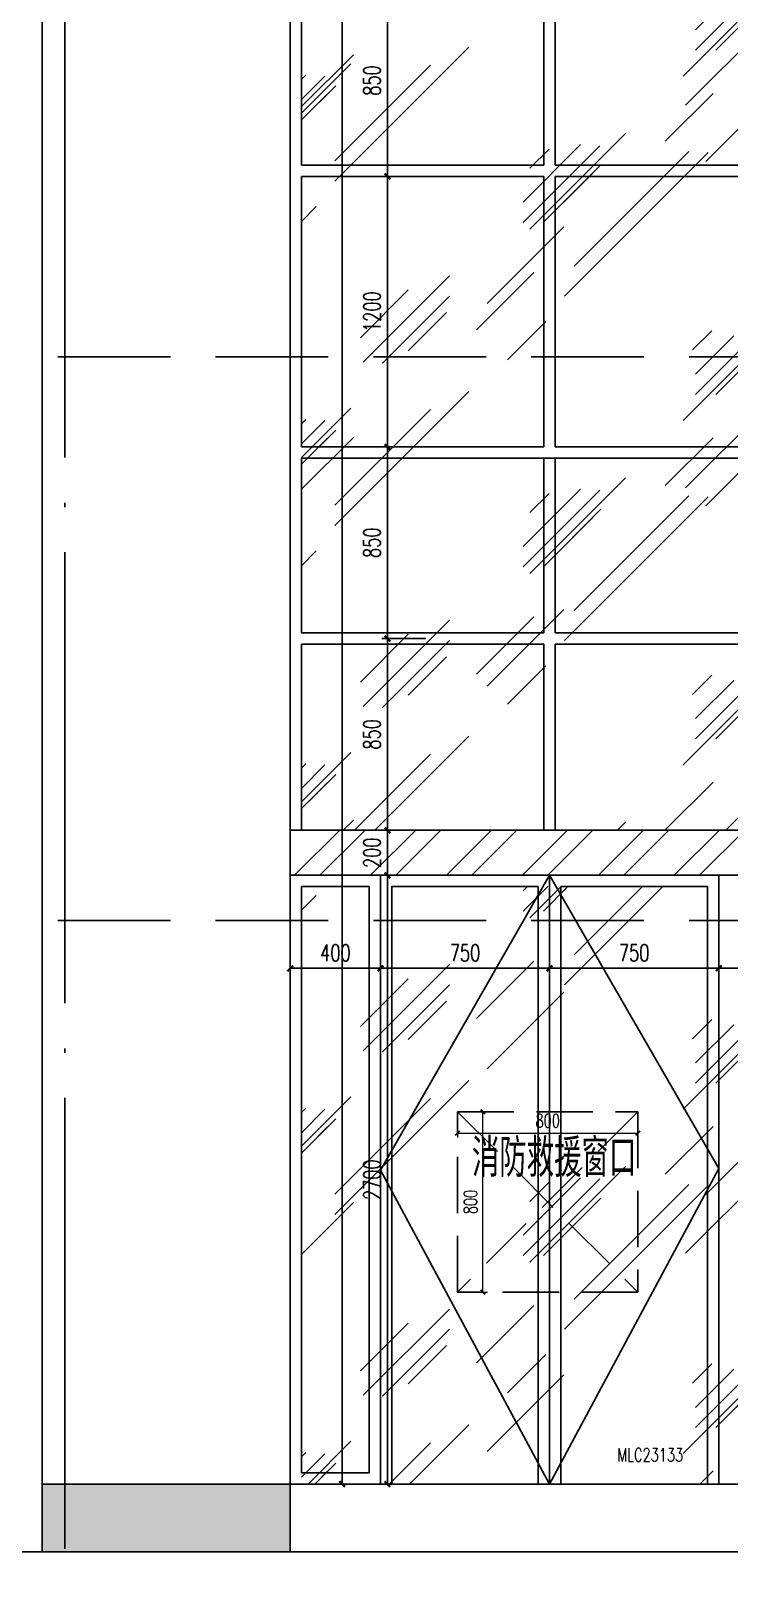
# Model space of a CAD drawing. Extents: x -4210259 to 293730, y -7499 to 868879.
# Drawn here: x -1734390 to -1731295, y 516812 to 523682 of the extents above; entities that cross this region are included whole.
import ezdxf

# ---------------------------------------------------------------- set-up
doc = ezdxf.new("R2010")
doc.units = 0
doc.header["$LTSCALE"] = 1000
doc.header["$MEASUREMENT"] = 0
for name, pattern in [('__DASH', [0.35, 0.25, -0.1]), ('DASH', [0.35, 0.25, -0.1]), ('DOTE', [2.4200000000000004, 2, -0.2, 0.02, -0.2])]:
    doc.linetypes.add(name, pattern=pattern)
doc.layers.get('Defpoints').update_dxf_attribs({"color": 210})
for name, color, linetype in [('A-AXIS-DOTE', 14, 'DOTE'), ('A-HATCH-2', 251, 'Continuous'), ('A-LIN-V', 9, 'Continuous'), ('A-WINDOW', 140, 'Continuous'), ('A-门窗表显示尺寸', 160, 'Continuous'), ('AS-WALL', 40, 'Continuous'), ('PUB_DIM', 3, 'Continuous'), ('建-文字', 7, 'Continuous')]:
    doc.layers.add(name, color=color, linetype=linetype)
doc.layers.add('A-WALL-HATCH', color=8, linetype='Continuous', lineweight=13)
doc.styles.add('_TCH_DIM_T3', font='SIMPLEX', dxfattribs={"width": 0.7058823529411765, "bigfont": 'GBCBIG'})
doc.styles.add('A-STANDARD', font='SIMPLEX', dxfattribs={"bigfont": 'GBCBIG'})
doc.dimstyles.new('_TCH_ARCH&&20', dxfattribs={"dimtxt": 59.5, "dimasz": 20, "dimexe": 20, "dimexo": 20, "dimgap": 25.25, "dimtad": 1, "dimdec": 0, "dimzin": 0, "dimdsep": 46, "dimtxsty": '_TCH_DIM_T3', "dimblk": 'ARCHTICK', "dimcen": 0.09, "dimclrt": 7, "dimazin": 2, "dimtfac": 1, "dimtdec": 0, "dimtix": 1, "dimtmove": 2, "dimatfit": 3, "dimfxl": 0, "dimtolj": 1, "dimtzin": 0, "dimarcsym": 0})
doc.dimstyles.new('_TCH_ARCH&&25', dxfattribs={"dimtxt": 74.375, "dimasz": 25, "dimexe": 25, "dimexo": 25, "dimgap": 31.5625, "dimtad": 1, "dimdec": 0, "dimzin": 0, "dimdsep": 46, "dimtxsty": '_TCH_DIM_T3', "dimblk": 'ARCHTICK', "dimcen": 0.09, "dimclrt": 7, "dimazin": 2, "dimtfac": 1, "dimtdec": 0, "dimtix": 1, "dimtmove": 2, "dimatfit": 3, "dimfxl": 0, "dimtolj": 1, "dimtzin": 0, "dimarcsym": 0})
pattern_1 = [(45, (286619.6003176894, 94784.8539148086), (0, 1527.350647362943), [600, -360, 600, -360, 240, -523.28157]), (45, (286589.6003176894, 94814.8539148086), (0, 1527.350647362943), [480, -600, 360, -360, 420, -463.28157]), (45, (286589.6003176894, 94904.8539148086), (0, 1527.350647362943), [360, -720, 240, -360, 540, -463.28157]), (45, (286679.6003176894, 94814.8539148086), (0, 1527.350647362943), [360, -720, 300, -1303.2815]), (45, (286769.6003176894, 94904.8539148086), (0, 1527.350647362943), [180, -900, 120, -1483.2815]), (45, (286619.6003176894, 95054.8539148086), (0, 1527.350647362943), [120, -900, 120, -480, 300, -763.2815700000001]), (45, (287159.6003176894, 94964.8539148086), (0, 1527.350647362943), [600, -900, 720, -475.28157]), (45, (287159.6003176894, 94874.8539148086), (0, 1527.350647362943), [840, -600, 900, -355.28157]), (45, (287309.6003176894, 94994.8539148086), (0, -1697.056274847714), [600, -840, 480, -763.2815700000001]), (45, (287219.6003176894, 95174.8539148086), (0, 1527.350647362943), [300, -1200, 360, -823.2815700000001]), (45, (287399.6003176894, 95084.8539148086), (0, 1527.350647362943), [240, -1200, 240, -1003.2815])]

# ---------------------------------------------------------------- blocks, each defined once
blk = doc.blocks.new('_ArchTick')
at = {"color": 0, "linetype": 'ByBlock', "const_width": 0.4}
blk.add_lwpolyline([(-0.5, -0.5), (0.5, 0.5)], dxfattribs=at)
blk = doc.blocks.new('*D1382')
at = {"layer": 'Defpoints', "color": 0}
for p in [(-1737403.680768374, 510377.3709769476), (-1736603.680768374, 510377.3709769476), (-1736603.680768374, 510304.0713976205)]:
    blk.add_point(p, dxfattribs=at)
at = {"layer": 'PUB_DIM', "color": 0, "lineweight": -2}
for p, q in [((-1737403.680768374, 510357.3709769476), (-1737403.680768374, 510284.0713976205)), ((-1736603.680768374, 510357.3709769476), (-1736603.680768374, 510284.0713976205)), ((-1737403.680768374, 510304.0713976205), (-1736603.680768374, 510304.0713976205))]:
    blk.add_line(p, q, dxfattribs=at)
at = {"layer": 'PUB_DIM', "color": 0, "lineweight": -2, "xscale": 20, "yscale": 20, "zscale": 20, "rotation": 180}
blk.add_blockref('_ArchTick', (-1737403.680768374, 510304.0713976205), dxfattribs=at)
at = {"layer": 'PUB_DIM', "color": 0, "lineweight": -2, "xscale": 20, "yscale": 20, "zscale": 20}
blk.add_blockref('_ArchTick', (-1736603.680768374, 510304.0713976205), dxfattribs=at)
at = {"layer": 'PUB_DIM', "color": 7, "insert": (-1737003.680768374, 510359.0713976205), "char_height": 59.5, "attachment_point": 5, "style": '_TCH_DIM_T3'}
blk.add_mtext('\\A1;800', dxfattribs=at)
blk = doc.blocks.new('*D1383')
at = {"layer": 'Defpoints', "color": 0}
for p in [(-1737342.464808973, 510398.6971780203), (-1737291.054049025, 510398.6971780203), (-1737342.464808973, 509598.6971780205)]:
    blk.add_point(p, dxfattribs=at)
at = {"layer": 'PUB_DIM', "color": 0, "lineweight": -2}
for p, q in [((-1737322.464808973, 510398.6971780203), (-1737271.054049025, 510398.6971780203)), ((-1737291.054049025, 509598.6971780205), (-1737291.054049025, 510398.6971780203)), ((-1737322.464808973, 509598.6971780205), (-1737271.054049025, 509598.6971780205))]:
    blk.add_line(p, q, dxfattribs=at)
at = {"layer": 'PUB_DIM', "color": 0, "lineweight": -2, "xscale": 20, "yscale": 20, "zscale": 20}
for p, rotation in [((-1737291.054049025, 510398.6971780203), 90), ((-1737291.054049025, 509598.6971780205), 270)]:
    blk.add_blockref('_ArchTick', p, dxfattribs=dict(at, rotation=rotation))
at = {"layer": 'PUB_DIM', "color": 7, "insert": (-1737346.054049024, 509998.6971780208), "char_height": 59.5, "attachment_point": 5, "rotation": 90, "style": '_TCH_DIM_T3'}
blk.add_mtext('\\A1;800', dxfattribs=at)
blk = doc.blocks.new('*D75')
at = {"layer": 'A-门窗表显示尺寸', "color": 0, "lineweight": -2}
for p, q in [((-1732845.399650696, 530587.4520265388), (-1733035.199825394, 530587.4520265388)), ((-1733010.199825393, 517237.4520266386), (-1733010.199825394, 530587.4520265388)), ((-1732845.399650714, 517237.4520266386), (-1733035.199825393, 517237.4520266386))]:
    blk.add_line(p, q, dxfattribs=at)
at = {"layer": 'Defpoints', "color": 0}
for p in [(-1733010.199825394, 530587.4520265388), (-1732820.399650696, 530587.4520265388), (-1732820.399650714, 517237.4520266386)]:
    blk.add_point(p, dxfattribs=at)
at = {"layer": 'A-门窗表显示尺寸', "color": 0, "lineweight": -2, "xscale": 25, "yscale": 25, "zscale": 25}
for p, rotation in [((-1733010.199825394, 530587.4520265388), 90), ((-1733010.199825393, 517237.4520266386), 270)]:
    blk.add_blockref('_ArchTick', p, dxfattribs=dict(at, rotation=rotation))
at = {"layer": 'A-门窗表显示尺寸', "color": 7, "insert": (-1733078.949825393, 523912.4520265891), "char_height": 74.375, "attachment_point": 5, "rotation": 90, "style": '_TCH_DIM_T3'}
blk.add_mtext('\\A1;13350', dxfattribs=at)
blk = doc.blocks.new('*D1314')
at = {"layer": 'A-门窗表显示尺寸', "color": 0, "lineweight": -2}
for p, q in [((-1733240.399682313, 519409.9999999832), (-1733240.399682313, 519549.9999999832)), ((-1732840.399655985, 519409.9999999832), (-1732840.399655985, 519549.9999999832)), ((-1733240.399682313, 519524.9999999832), (-1732840.399655985, 519524.9999999832))]:
    blk.add_line(p, q, dxfattribs=at)
at = {"layer": 'Defpoints', "color": 0}
for p in [(-1732840.399655985, 519524.9999999832), (-1733240.399682313, 519384.9999999832), (-1732840.399655985, 519384.9999999832)]:
    blk.add_point(p, dxfattribs=at)
at = {"layer": 'A-门窗表显示尺寸', "color": 0, "lineweight": -2, "xscale": 25, "yscale": 25, "zscale": 25, "rotation": 180}
blk.add_blockref('_ArchTick', (-1733240.399682313, 519524.9999999832), dxfattribs=at)
at = {"layer": 'A-门窗表显示尺寸', "color": 0, "lineweight": -2, "xscale": 25, "yscale": 25, "zscale": 25}
blk.add_blockref('_ArchTick', (-1732840.399655985, 519524.9999999832), dxfattribs=at)
at = {"layer": 'A-门窗表显示尺寸', "color": 7, "insert": (-1733040.399669149, 519593.7499999832), "char_height": 74.375, "attachment_point": 5, "style": '_TCH_DIM_T3'}
blk.add_mtext('\\A1;400', dxfattribs=at)
blk = doc.blocks.new('*D1315')
at = {"layer": 'A-门窗表显示尺寸', "color": 0, "lineweight": -2}
for p, q in [((-1732840.399655985, 519409.9999999832), (-1732840.399655985, 519549.9999999832)), ((-1732090.399619792, 519409.9999999832), (-1732090.399619792, 519549.9999999832)), ((-1732840.399655985, 519524.9999999832), (-1732090.399619792, 519524.9999999832))]:
    blk.add_line(p, q, dxfattribs=at)
at = {"layer": 'Defpoints', "color": 0}
for p in [(-1732090.399619792, 519524.9999999832), (-1732840.399655985, 519384.9999999832), (-1732090.399619792, 519384.9999999832)]:
    blk.add_point(p, dxfattribs=at)
at = {"layer": 'A-门窗表显示尺寸', "color": 0, "lineweight": -2, "xscale": 25, "yscale": 25, "zscale": 25, "rotation": 180}
blk.add_blockref('_ArchTick', (-1732840.399655985, 519524.9999999832), dxfattribs=at)
at = {"layer": 'A-门窗表显示尺寸', "color": 0, "lineweight": -2, "xscale": 25, "yscale": 25, "zscale": 25}
blk.add_blockref('_ArchTick', (-1732090.399619792, 519524.9999999832), dxfattribs=at)
at = {"layer": 'A-门窗表显示尺寸', "color": 7, "insert": (-1732465.399637889, 519593.7499999832), "char_height": 74.375, "attachment_point": 5, "style": '_TCH_DIM_T3'}
blk.add_mtext('\\A1;750', dxfattribs=at)
blk = doc.blocks.new('*D1316')
at = {"layer": 'A-门窗表显示尺寸', "color": 0, "lineweight": -2}
for p, q in [((-1732090.399619792, 519409.9999999832), (-1732090.399619792, 519549.9999999832)), ((-1731340.399583596, 519409.9999999832), (-1731340.399583596, 519549.9999999832)), ((-1732090.399619792, 519524.9999999832), (-1731340.399583596, 519524.9999999832))]:
    blk.add_line(p, q, dxfattribs=at)
at = {"layer": 'Defpoints', "color": 0}
for p in [(-1731340.399583596, 519524.9999999832), (-1732090.399619792, 519384.9999999832), (-1731340.399583596, 519384.9999999832)]:
    blk.add_point(p, dxfattribs=at)
at = {"layer": 'A-门窗表显示尺寸', "color": 0, "lineweight": -2, "xscale": 25, "yscale": 25, "zscale": 25, "rotation": 180}
blk.add_blockref('_ArchTick', (-1732090.399619792, 519524.9999999832), dxfattribs=at)
at = {"layer": 'A-门窗表显示尺寸', "color": 0, "lineweight": -2, "xscale": 25, "yscale": 25, "zscale": 25}
blk.add_blockref('_ArchTick', (-1731340.399583596, 519524.9999999832), dxfattribs=at)
at = {"layer": 'A-门窗表显示尺寸', "color": 7, "insert": (-1731715.399601694, 519593.7499999832), "char_height": 74.375, "attachment_point": 5, "style": '_TCH_DIM_T3'}
blk.add_mtext('\\A1;750', dxfattribs=at)
blk = doc.blocks.new('*D1317')
at = {"layer": 'A-门窗表显示尺寸', "color": 0, "lineweight": -2}
for p, q in [((-1731340.399583596, 519409.9999999832), (-1731340.399583596, 519549.9999999832)), ((-1730940.399650713, 519409.9999999832), (-1730940.399650713, 519549.9999999832)), ((-1731340.399583596, 519524.9999999832), (-1730940.399650713, 519524.9999999832))]:
    blk.add_line(p, q, dxfattribs=at)
at = {"layer": 'Defpoints', "color": 0}
for p in [(-1730940.399650713, 519524.9999999832), (-1731340.399583596, 519384.9999999832), (-1730940.399650713, 519384.9999999832)]:
    blk.add_point(p, dxfattribs=at)
at = {"layer": 'A-门窗表显示尺寸', "color": 0, "lineweight": -2, "xscale": 25, "yscale": 25, "zscale": 25, "rotation": 180}
blk.add_blockref('_ArchTick', (-1731340.399583596, 519524.9999999832), dxfattribs=at)
at = {"layer": 'A-门窗表显示尺寸', "color": 0, "lineweight": -2, "xscale": 25, "yscale": 25, "zscale": 25}
blk.add_blockref('_ArchTick', (-1730940.399650713, 519524.9999999832), dxfattribs=at)
at = {"layer": 'A-门窗表显示尺寸', "color": 7, "insert": (-1731140.399617154, 519593.7499999832), "char_height": 74.375, "attachment_point": 5, "style": '_TCH_DIM_T3'}
blk.add_mtext('\\A1;400', dxfattribs=at)
blk = doc.blocks.new('*D1319')
at = {"layer": 'A-门窗表显示尺寸', "color": 0, "lineweight": -2}
for p, q in [((-1732639.300628058, 519937.4520265135), (-1732834.400540739, 519937.4520265135)), ((-1732809.400540739, 517237.4520266388), (-1732809.400540739, 519937.4520265135)), ((-1732639.300628058, 517237.4520266388), (-1732834.400540739, 517237.4520266388))]:
    blk.add_line(p, q, dxfattribs=at)
at = {"layer": 'Defpoints', "color": 0}
for p in [(-1732809.400540739, 519937.4520265135), (-1732614.300628058, 519937.4520265135), (-1732614.300628058, 517237.4520266388)]:
    blk.add_point(p, dxfattribs=at)
at = {"layer": 'A-门窗表显示尺寸', "color": 0, "lineweight": -2, "xscale": 25, "yscale": 25, "zscale": 25}
for p, rotation in [((-1732809.400540739, 519937.4520265135), 90), ((-1732809.400540739, 517237.4520266388), 270)]:
    blk.add_blockref('_ArchTick', p, dxfattribs=dict(at, rotation=rotation))
at = {"layer": 'A-门窗表显示尺寸', "color": 7, "insert": (-1732878.150540738, 518587.4520265766), "char_height": 74.375, "attachment_point": 5, "rotation": 90, "style": '_TCH_DIM_T3'}
blk.add_mtext('\\A1;2700', dxfattribs=at)
blk = doc.blocks.new('*D1320')
at = {"layer": 'A-门窗表显示尺寸', "color": 0, "lineweight": -2}
for p, q in [((-1732639.300628058, 520137.4520265125), (-1732834.400540739, 520137.4520265125)), ((-1732809.400540739, 519937.4520265135), (-1732809.400540739, 520137.4520265125)), ((-1732639.300628058, 519937.4520265135), (-1732834.400540739, 519937.4520265135))]:
    blk.add_line(p, q, dxfattribs=at)
at = {"layer": 'Defpoints', "color": 0}
for p in [(-1732809.400540739, 520137.4520265125), (-1732614.300628058, 520137.4520265125), (-1732614.300628058, 519937.4520265135)]:
    blk.add_point(p, dxfattribs=at)
at = {"layer": 'A-门窗表显示尺寸', "color": 0, "lineweight": -2, "xscale": 25, "yscale": 25, "zscale": 25}
for p, rotation in [((-1732809.400540739, 520137.4520265125), 90), ((-1732809.400540739, 519937.4520265135), 270)]:
    blk.add_blockref('_ArchTick', p, dxfattribs=dict(at, rotation=rotation))
at = {"layer": 'A-门窗表显示尺寸', "color": 7, "insert": (-1732878.150540738, 520037.4520265134), "char_height": 74.375, "attachment_point": 5, "rotation": 90, "style": '_TCH_DIM_T3'}
blk.add_mtext('\\A1;200', dxfattribs=at)
blk = doc.blocks.new('*D1321')
at = {"layer": 'A-门窗表显示尺寸', "color": 0, "lineweight": -2}
for p, q in [((-1732639.300628058, 520987.4520266113), (-1732834.400540739, 520987.4520266113)), ((-1732809.400540739, 520137.4520265125), (-1732809.400540739, 520987.4520266113)), ((-1732639.300628058, 520137.4520265125), (-1732834.400540739, 520137.4520265125))]:
    blk.add_line(p, q, dxfattribs=at)
at = {"layer": 'Defpoints', "color": 0}
for p in [(-1732809.400540739, 520987.4520266113), (-1732614.300628058, 520987.4520266113), (-1732614.300628058, 520137.4520265125)]:
    blk.add_point(p, dxfattribs=at)
at = {"layer": 'A-门窗表显示尺寸', "color": 0, "lineweight": -2, "xscale": 25, "yscale": 25, "zscale": 25}
for p, rotation in [((-1732809.400540739, 520987.4520266113), 90), ((-1732809.400540739, 520137.4520265125), 270)]:
    blk.add_blockref('_ArchTick', p, dxfattribs=dict(at, rotation=rotation))
at = {"layer": 'A-门窗表显示尺寸', "color": 7, "insert": (-1732878.150540738, 520562.4520265623), "char_height": 74.375, "attachment_point": 5, "rotation": 90, "style": '_TCH_DIM_T3'}
blk.add_mtext('\\A1;850', dxfattribs=at)
blk = doc.blocks.new('*D1322')
at = {"layer": 'A-门窗表显示尺寸', "color": 0, "lineweight": -2}
for p, q in [((-1732639.300628058, 521837.4520265561), (-1732834.400540739, 521837.4520265561)), ((-1732809.400540739, 520987.4520266113), (-1732809.400540739, 521837.4520265561)), ((-1732639.300628058, 520987.4520266113), (-1732834.400540739, 520987.4520266113))]:
    blk.add_line(p, q, dxfattribs=at)
at = {"layer": 'Defpoints', "color": 0}
for p in [(-1732809.400540739, 521837.4520265561), (-1732614.300628058, 521837.4520265561), (-1732614.300628058, 520987.4520266113)]:
    blk.add_point(p, dxfattribs=at)
at = {"layer": 'A-门窗表显示尺寸', "color": 0, "lineweight": -2, "xscale": 25, "yscale": 25, "zscale": 25}
for p, rotation in [((-1732809.400540739, 521837.4520265561), 90), ((-1732809.400540739, 520987.4520266113), 270)]:
    blk.add_blockref('_ArchTick', p, dxfattribs=dict(at, rotation=rotation))
at = {"layer": 'A-门窗表显示尺寸', "color": 7, "insert": (-1732878.150540738, 521412.4520265841), "char_height": 74.375, "attachment_point": 5, "rotation": 90, "style": '_TCH_DIM_T3'}
blk.add_mtext('\\A1;850', dxfattribs=at)
blk = doc.blocks.new('*D1323')
at = {"layer": 'A-门窗表显示尺寸', "color": 0, "lineweight": -2}
for p, q in [((-1732639.300628058, 523037.4520265154), (-1732834.400540739, 523037.4520265154)), ((-1732809.400540739, 521837.4520265561), (-1732809.400540739, 523037.4520265154)), ((-1732639.300628058, 521837.4520265561), (-1732834.400540739, 521837.4520265561))]:
    blk.add_line(p, q, dxfattribs=at)
at = {"layer": 'Defpoints', "color": 0}
for p in [(-1732809.400540739, 523037.4520265154), (-1732614.300628058, 523037.4520265154), (-1732614.300628058, 521837.4520265561)]:
    blk.add_point(p, dxfattribs=at)
at = {"layer": 'A-门窗表显示尺寸', "color": 0, "lineweight": -2, "xscale": 25, "yscale": 25, "zscale": 25}
for p, rotation in [((-1732809.400540739, 523037.4520265154), 90), ((-1732809.400540739, 521837.4520265561), 270)]:
    blk.add_blockref('_ArchTick', p, dxfattribs=dict(at, rotation=rotation))
at = {"layer": 'A-门窗表显示尺寸', "color": 7, "insert": (-1732878.150540738, 522437.4520265362), "char_height": 74.375, "attachment_point": 5, "rotation": 90, "style": '_TCH_DIM_T3'}
blk.add_mtext('\\A1;1200', dxfattribs=at)
blk = doc.blocks.new('*D1324')
at = {"layer": 'A-门窗表显示尺寸', "color": 0, "lineweight": -2}
for p, q in [((-1732639.300628058, 523887.4520265122), (-1732834.400540739, 523887.4520265122)), ((-1732809.400540739, 523037.4520265154), (-1732809.400540739, 523887.4520265122)), ((-1732639.300628058, 523037.4520265154), (-1732834.400540739, 523037.4520265154))]:
    blk.add_line(p, q, dxfattribs=at)
at = {"layer": 'Defpoints', "color": 0}
for p in [(-1732809.400540739, 523887.4520265122), (-1732614.300628058, 523887.4520265122), (-1732614.300628058, 523037.4520265154)]:
    blk.add_point(p, dxfattribs=at)
at = {"layer": 'A-门窗表显示尺寸', "color": 0, "lineweight": -2, "xscale": 25, "yscale": 25, "zscale": 25}
for p, rotation in [((-1732809.400540739, 523887.4520265122), 90), ((-1732809.400540739, 523037.4520265154), 270)]:
    blk.add_blockref('_ArchTick', p, dxfattribs=dict(at, rotation=rotation))
at = {"layer": 'A-门窗表显示尺寸', "color": 7, "insert": (-1732878.150540738, 523462.4520265142), "char_height": 74.375, "attachment_point": 5, "rotation": 90, "style": '_TCH_DIM_T3'}
blk.add_mtext('\\A1;850', dxfattribs=at)
blk = doc.blocks.new('4342343')
at = {"layer": 'A-LIN-V', "color": 1, "linetype": 'DASH'}
blk.add_lwpolyline([(-1737403.680768374, 510398.69717802), (-1736603.680768374, 510398.69717802), (-1736603.680768374, 509598.6971780203), (-1737403.680768374, 509598.6971780203)], close=True, dxfattribs=at)
for points in [[(-1737403.680768374, 510398.69717802), (-1736603.680768374, 509598.6971780203)], [(-1736603.680768374, 510398.69717802), (-1737403.680768374, 509598.6971780203)]]:
    blk.add_lwpolyline(points, dxfattribs=at)
at = {"layer": '建-文字', "style": 'A-STANDARD'}
blk.add_text('消防救援窗口', height=168.7943262411347, dxfattribs=at).set_placement((-1737340, 510110))
at = {"layer": 'PUB_DIM'}
for p1, p2, distance, picture, middle in [((-1737403.680768374, 510377.3709769476), (-1736603.680768374, 510377.3709769476), -73.29957932711113, '*D1382', (-1737003.680768374, 510359.0713976205)), ((-1737342.464808973, 509598.6971780203), (-1737342.464808973, 510398.69717802), -51.4107599479612, '*D1383', (-1737346.054049024, 509998.6971780208))]:
    dim = blk.add_aligned_dim(p1=p1, p2=p2, distance=distance, dimstyle='_TCH_ARCH&&20', dxfattribs=at)
    dim.commit()
    dim.dimension.update_dxf_attribs({"geometry": picture, "text_midpoint": middle})
blk = doc.blocks.new('w42343243')
at = {"layer": 'A-HATCH-2'}
h = blk.add_hatch(dxfattribs=at)
h.set_pattern_fill('ANSI32', color=256, scale=50)
h.set_pattern_definition([(45, (0, -99.99994901398895), (-168.3798022700466, 168.3798022700466), []), (45, (112.2532500000088, -99.99994901398895), (-168.3798022700466, 168.3798022700466), [])])
h.paths.add_polyline_path([(-1733240.399620018, 520137.4520774981), (-1730940.399614642, 520137.4520774981), (-1730940.399614642, 519937.4520774939), (-1733240.399620018, 519937.4520774939)])
at = {"layer": 'A-WALL-HATCH'}
h = blk.add_hatch(dxfattribs=at)
h.set_pattern_fill('玻璃2', color=256, scale=100)
h.set_pattern_definition(pattern_1)
h.paths.add_polyline_path([(-1733190.399679229, 520137.4520051323), (-1730990.399650713, 520137.4520051323), (-1730990.399650713, 530537.4520265384), (-1733190.399679229, 530537.4520265384)])
h = blk.add_hatch(dxfattribs=at)
h.set_pattern_fill('玻璃2', color=256, scale=100)
h.set_pattern_definition(pattern_1)
h.paths.add_polyline_path([(-1733190.399620017, 519887.4520774782), (-1730990.399619568, 519887.4520774782), (-1730990.399619568, 517237.4520264196), (-1733190.399620017, 517237.4520264196)])
at = {"layer": 'A-LIN-V'}
for points in [[(-1732090.399619792, 519937.4520774955), (-1732840.39962484, 518629.9999999827), (-1732090.399619792, 517237.4520264958)], [(-1732090.399619792, 519937.4520774955), (-1731340.399583595, 518637.452026501), (-1732090.399619792, 517237.4520264958)]]:
    blk.add_lwpolyline(points, dxfattribs=at)
at = {"layer": 'A-WINDOW'}
for p, q in [((-1733240.399682313, 530587.4520265418), (-1733240.399682313, 517237.4520266386)), ((-1733240.399651165, 519262.4520265153), (-1733240.399651164, 525637.4520265287)), ((-1733190.399678178, 523862.4519541932), (-1733190.399651042, 523087.452026559)), ((-1732115.399652432, 523862.4519895085), (-1732115.399652434, 523087.4520265575)), ((-1732065.399652433, 523862.4519911531), (-1732065.399652434, 523087.4520265574)), ((-1733190.399682189, 523037.452026559), (-1732115.399652553, 523037.4520265575)), ((-1733190.399682189, 523037.4520265589), (-1732115.399652553, 523037.4520265575)), ((-1733190.399682189, 521837.4520266029), (-1733190.399682189, 523037.4520265589)), ((-1733190.399651042, 523087.452026559), (-1732115.399652434, 523087.4520265575)), ((-1732115.399652553, 521837.4520266029), (-1732115.399652553, 523037.4520265575)), ((-1732065.399652434, 523087.4520265574), (-1730990.39965059, 523087.4520265558)), ((-1732065.399652553, 523037.4520265574), (-1730990.399654957, 523037.4520265559)), ((-1732065.399652553, 523037.4520265574), (-1730990.399654957, 523037.4520265558)), ((-1732065.399652553, 521837.4520266029), (-1732065.399652553, 523037.4520265575)), ((-1732115.399652553, 521837.4520266029), (-1733190.399682189, 521837.4520266029)), ((-1730990.399654957, 521837.4520266029), (-1732065.399652553, 521837.4520266029)), ((-1732115.399652554, 521012.4520266772), (-1732115.399652553, 521787.4520266029)), ((-1732065.399652554, 521012.4520266772), (-1732065.399652553, 521787.4520266029)), ((-1733190.399702888, 520962.4520266142), (-1732115.399652554, 520962.4520266125)), ((-1733190.399702888, 520962.4520266142), (-1733190.399679229, 520137.4520774981)), ((-1732115.399652556, 520137.4520404913), (-1732115.399652555, 520962.4520266126)), ((-1732065.399652555, 520962.4520266125), (-1730990.399702437, 520962.452026611)), ((-1732065.399652556, 520137.4520421359), (-1732065.399652555, 520962.4520266125)), ((-1732115.399652556, 520137.4520404913), (-1733190.399679946, 520137.4520051323)), ((-1730990.399679494, 520137.4520774949), (-1732065.399652556, 520137.4520421359)), ((-1732840.399655985, 519937.4520774966), (-1732840.399655985, 517237.4520265072)), ((-1732090.399619792, 519937.4520774955), (-1732090.399619792, 517237.4520265052)), ((-1731340.399583595, 519937.4520774945), (-1731340.399583595, 517237.4520265072)), ((-1733240.399682313, 517237.4520264954), (-1730940.399650713, 517237.4520264952))]:
    blk.add_line(p, q, dxfattribs=at)
for points in [[(-1732065.399652553, 521787.4520266029), (-1733190.399682189, 521787.4520266029), (-1733190.399682189, 521012.4520266772), (-1732115.399652554, 521012.4520266772)], [(-1732065.399652554, 521012.4520266772), (-1730990.399654957, 521012.4520266772), (-1730990.399654957, 521787.4520266029), (-1732065.399652553, 521787.4520266029)]]:
    blk.add_lwpolyline(points, dxfattribs=at)
for points in [[(-1733240.399624943, 519937.4520265143), (-1730940.399614642, 519937.4520265111), (-1730940.399650714, 520137.4520265121), (-1733240.399661015, 520137.4520265153)], [(-1733190.399620017, 519887.4520774782), (-1732890.399655982, 519887.4520774776), (-1732890.399655982, 517287.4520264981), (-1733190.399620017, 517287.4520264987)], [(-1732140.39961979, 519887.4520774756), (-1732790.399655988, 519887.4520774776), (-1732790.399655988, 517237.4520264994), (-1732140.39961979, 517237.4520264974)], [(-1732040.39961979, 519887.4520774756), (-1731390.399583591, 519887.4520774776), (-1731390.399583591, 517237.4520264994), (-1732040.39961979, 517237.4520264974)]]:
    blk.add_lwpolyline(points, close=True, dxfattribs=at)
at = {"layer": 'A-WALL-HATCH'}
blk.add_blockref('4342343', (4904.983590363292, 8489.99999998114), dxfattribs=at)
at = {"layer": 'A-门窗表显示尺寸', "color": 3, "style": 'A-STANDARD', "width": 0.7058823529411765}
blk.add_text('MLC23133', height=59.5, dxfattribs=at).set_placement((-1731789.836389846, 517337.4520264984))
at = {"layer": 'A-门窗表显示尺寸'}
for p1, p2, distance, picture, middle in [((-1732820.399650713, 517237.4520266384), (-1732820.399650695, 530587.4520265386), 189.80017469893212, '*D75', (-1733078.949825393, 523912.4520265891)), ((-1732614.300628057, 523037.4520265152), (-1732614.300628057, 523887.452026512), 195.0999126820825, '*D1324', (-1732878.150540738, 523462.4520265142)), ((-1732614.300628057, 521837.4520265559), (-1732614.300628057, 523037.4520265152), 195.0999126820825, '*D1323', (-1732878.150540738, 522437.4520265362)), ((-1732614.300628057, 520987.452026611), (-1732614.300628057, 521837.4520265559), 195.0999126820825, '*D1322', (-1732878.150540738, 521412.4520265841)), ((-1732614.300628057, 520137.4520265122), (-1732614.300628057, 520987.452026611), 195.0999126820825, '*D1321', (-1732878.150540738, 520562.4520265623)), ((-1732614.300628057, 519937.4520265133), (-1732614.300628057, 520137.4520265122), 195.0999126820825, '*D1320', (-1732878.150540738, 520037.4520265134)), ((-1732614.300628057, 517237.4520266386), (-1732614.300628057, 519937.4520265133), 195.0999126820825, '*D1319', (-1732878.150540738, 518587.4520265766)), ((-1733240.399682313, 519384.9999999832), (-1732840.399655985, 519384.9999999832), 140, '*D1314', (-1733040.399669149, 519593.7499999832)), ((-1732840.399655985, 519384.9999999832), (-1732090.399619792, 519384.9999999832), 140, '*D1315', (-1732465.399637889, 519593.7499999832)), ((-1732090.399619792, 519384.9999999832), (-1731340.399583596, 519384.9999999832), 140, '*D1316', (-1731715.399601694, 519593.7499999832)), ((-1731340.399583596, 519384.9999999832), (-1730940.399650713, 519384.9999999832), 140, '*D1317', (-1731140.399617154, 519593.7499999832))]:
    dim = blk.add_aligned_dim(p1=p1, p2=p2, distance=distance, dimstyle='_TCH_ARCH&&25', dxfattribs=at)
    dim.commit()
    dim.dimension.update_dxf_attribs({"geometry": picture, "text_midpoint": middle})

msp = doc.modelspace()

# ---------------------------------------------------------------- hatches: boundary and pattern name
at = {"layer": 'A-HATCH-2'}
h = msp.add_hatch(dxfattribs=at)
h.set_pattern_fill('ANSI31', color=256, scale=150, angle=135)
h.set_pattern_definition([(90, (-40600268481, -3384804562.000011), (-238.125, -9.244463733058732e-30), [])])
h.paths.add_polyline_path([(-1737890.399681343, 517237.452026539), (-1733240.399651165, 517237.4520264952), (-1733240.399651165, 531687.4520265158), (-1737890.399681343, 531687.4520265021)])
h = msp.add_hatch(dxfattribs=at)
h.set_pattern_fill('ANSI38', color=256, scale=150)
h.set_pattern_definition([(45, (0, 0), (-168.3798022700466, 168.3798022700466), []), (135, (0, 0), (-505.1394068101398, 168.3798022700467), [595.3125, -357.1875])])
h.paths.add_polyline_path([(-1811590.399681446, 516937.4520265246), (-1844940.399681621, 516937.4520265246), (-1844940.399681621, 517237.452026514), (-1811590.399681446, 517237.452026514)])
h.paths.add_polyline_path([(-1805390.399661382, 516937.4520265498), (-1806590.399681433, 516937.4520265498), (-1806590.399681433, 517237.4520265139), (-1805390.399661382, 517237.4520265139)])
h.paths.add_polyline_path([(-1795090.399681446, 516937.4520265246), (-1803890.399671361, 516937.4520265246), (-1803890.399671361, 517237.4520265643), (-1795090.399681446, 517237.4520265643)])
h.paths.add_polyline_path([(-1788890.399661382, 516937.4520265498), (-1790090.399681433, 516937.4520265498), (-1790090.399681433, 517237.4520265139), (-1788890.399661382, 517237.4520265139)])
h.paths.add_polyline_path([(-1778590.399681446, 516937.4520265245), (-1787390.399681343, 516937.4520265245), (-1787390.399681343, 517237.4520265146), (-1778590.399681446, 517237.4520265146)])
h.paths.add_polyline_path([(-1772390.399661382, 516937.4520265498), (-1773590.399681433, 516937.4520265498), (-1773590.399681433, 517237.4520265139), (-1772390.399661382, 517237.4520265139)])
h.paths.add_polyline_path([(-1762090.399681446, 516937.4520265246), (-1770890.399671361, 516937.4520265246), (-1770890.399671361, 517237.4520265643), (-1762090.399681446, 517237.4520265643)])
h.paths.add_polyline_path([(-1755890.399661383, 516937.4520265498), (-1757090.399681433, 516937.4520265498), (-1757090.399681433, 517237.4520265139), (-1755890.399661383, 517237.4520265139)])
h.paths.add_polyline_path([(-1745590.399681446, 516937.4520265246), (-1754390.399671361, 516937.4520265246), (-1754390.399671361, 517237.4520265643), (-1745590.399681446, 517237.4520265643)])
h.paths.add_polyline_path([(-1739390.399661382, 516937.4520265498), (-1740590.399681433, 516937.4520265498), (-1740590.399681433, 517237.4520265151), (-1739390.399661382, 517237.4520265151)])
h.paths.add_polyline_path([(-1734440.399674061, 516937.4520265246), (-1737890.399681343, 516937.4520265246), (-1737890.399681343, 517237.452026539), (-1734440.399674061, 517237.452026539)])
h.paths.add_polyline_path([(-1733240.399682313, 517237.4520266386), (-1734340.399661017, 517237.4520266386), (-1734340.399661017, 516937.4520265245), (-1733240.399682313, 516937.4520265245)])

# ---------------------------------------------------------------- linework, layer by layer
at = {"layer": 'A-AXIS-DOTE'}
msp.add_line((-1734240.399681417, 512110.0000000002), (-1734240.399681416, 536222.770441513), dxfattribs=at)
at = {"layer": 'A-AXIS-DOTE', "linetype": '__DASH', "ltscale": 2}
for p, q in [((-1712071.929382368, 522237.4520265154), (-1851898.070617632, 522237.452026514)), ((-1712071.929382368, 519737.4520265154), (-1851898.070617632, 519737.452026514)), ((-1712071.929382368, 517237.4520265154), (-1851898.070617632, 517237.452026514))]:
    msp.add_line(p, q, dxfattribs=at)
at = {"layer": 'A-LIN-V'}
for p, q in [((-1734340.399661016, 531737.4520265152), (-1734340.399661017, 516937.4520265246)), ((-1734340.399661017, 517237.4520265056), (-1733240.399682313, 517237.4520264954)), ((-1733240.399682313, 517237.4520265121), (-1733240.399682313, 516937.4520265246))]:
    msp.add_line(p, q, dxfattribs=at)
at = {"layer": 'AS-WALL'}
msp.add_line((-1851898.070617632, 516937.4520265246), (-1712071.929382368, 516937.4520265245), dxfattribs=at)

# ---------------------------------------------------------------- block references
at = {"layer": 'A-LIN-V'}
msp.add_blockref('w42343243', (0, 0), dxfattribs=at)

doc.saveas('drawing.dxf')
